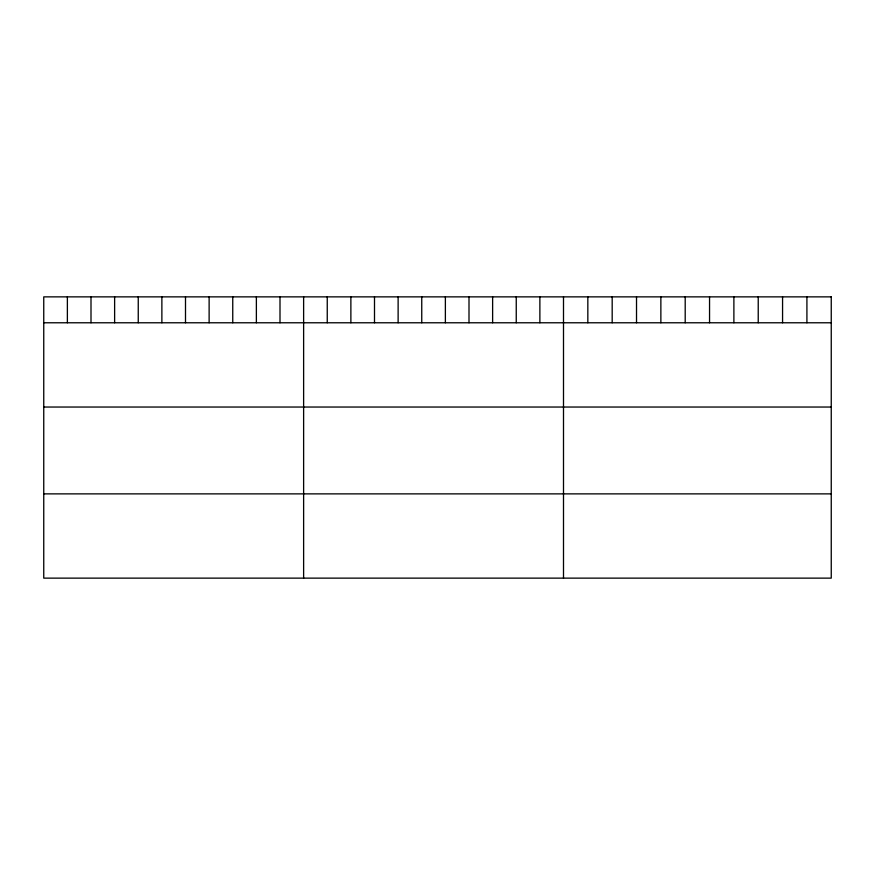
<?xml version="1.0" encoding="UTF-8"?>
<svg xmlns="http://www.w3.org/2000/svg" width="875" height="875" viewBox="0 0 875 875"><rect width="100%" height="100%" fill="white"/><g stroke="black" fill="none" stroke-linecap="round" stroke-linejoin="round"><path stroke-width="1.31" d="M43.75 322.777L831.25 322.777M43.75 407.039L831.25 407.039M43.75 493.872L831.25 493.872M806.914 296.866L806.914 322.777M782.567 296.866L782.567 322.777M758.231 296.866L758.231 322.777M733.884 296.866L733.884 322.777M709.548 296.866L709.548 322.777M685.202 296.866L685.202 322.777M660.866 296.866L660.866 322.777M636.519 296.866L636.519 322.777M612.183 296.866L612.183 322.777M587.836 296.866L587.836 322.777M563.5 296.866L563.5 578.134M539.875 296.866L539.875 322.777M516.25 296.866L516.25 322.777M492.625 296.866L492.625 322.777M469 296.866L469 322.777M445.375 296.866L445.375 322.777M421.75 296.866L421.75 322.777M398.125 296.866L398.125 322.777M374.5 296.866L374.5 322.777M350.875 296.866L350.875 322.777M327.25 296.866L327.25 322.777M303.625 296.866L303.625 578.134M280 296.866L280 322.777M256.375 296.866L256.375 322.777M232.75 296.866L232.75 322.777M209.125 296.866L209.125 322.777M185.5 296.866L185.5 322.777M161.875 296.866L161.875 322.777M138.25 296.866L138.25 322.777M114.625 296.866L114.625 322.777M91 296.866L91 322.777M67.375 296.866L67.375 322.777M831.25 296.866L43.75 296.866L43.75 578.134L831.25 578.134L831.25 296.866"/></g></svg>
